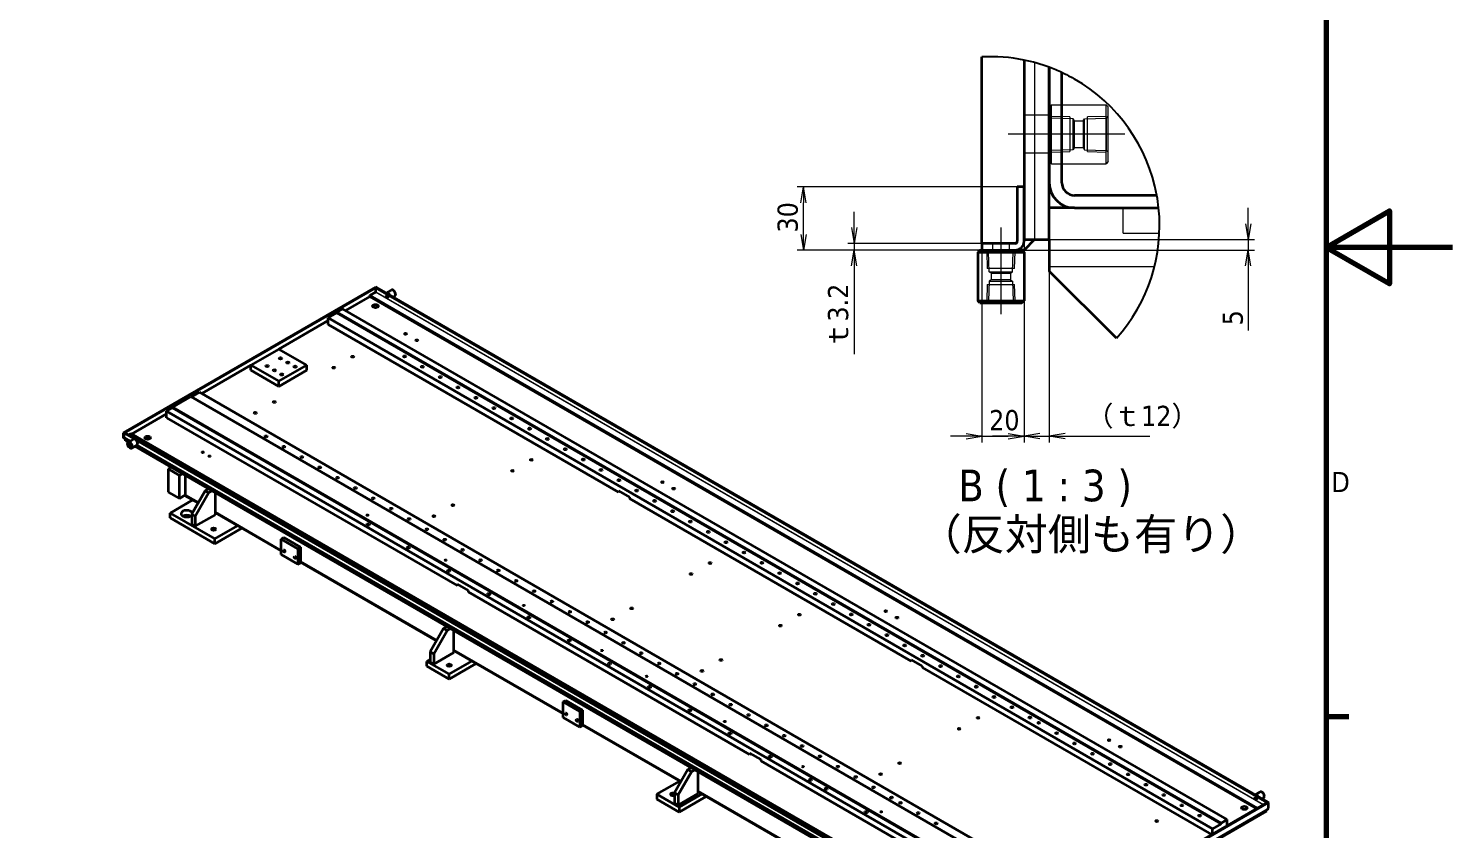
# Model space of a CAD drawing. Header units: millimetres. Extents: x -570 to 8410, y -405 to 5940.
# Drawn here: x 6156 to 8410, y 2049 to 3316 of the extents above; entities that cross this region are included whole.
import ezdxf

# ---------------------------------------------------------------- set-up
doc = ezdxf.new("R2010")
doc.units = ezdxf.units.MM
doc.header["$LTSCALE"] = 10
for name, color, linetype, lineweight in [('Border (ISO)', 7, 'Continuous', 70), ('Break Line (JIS)', 7, 'Continuous', 25), ('Centerline (ISO)', 7, 'Continuous', 5), ('Dimension (ISO)', 7, 'Continuous', 25), ('Hidden (ISO)', 7, 'Continuous', 5), ('Symbol (ISO)', 7, 'Continuous', 25), ('Visible (ISO)', 7, 'Continuous', 35), ('Visible Narrow (ISO)', 7, 'Continuous', 5)]:
    doc.layers.add(name, color=color, linetype=linetype, lineweight=lineweight)
doc.styles.add('MX_NOTE_STANDARD', font='tahoma.ttf')
doc.styles.add('Note Text (JIS)', font='tahoma.ttf')
doc.styles.get("Standard").update_dxf_attribs({"font": 'tahoma.ttf'})
doc.dimstyles.new('Default (JIS)', dxfattribs={"dimscale": 10, "dimtxt": 3.2, "dimasz": 2.5, "dimexe": 1, "dimexo": 0, "dimgap": 0.8, "dimtad": 1, "dimrnd": 1e-08, "dimdsep": 46, "dimtxsty": 'Note Text (JIS)', "dimblk": 'OPEN', "dimcen": 0.09, "dimdle": 10, "dimclrd": 7, "dimclre": 7, "dimclrt": 256, "dimadec": 0, "dimazin": 2, "dimtfac": 0.78125, "dimtmove": 0, "dimatfit": 3, "dimldrblk": 'OPEN', "dimfxl": 1, "dimtolj": 1, "dimtzin": 0, "dimlwd": 0, "dimlwe": 0, "dimarcsym": 0})

# ---------------------------------------------------------------- blocks, each defined once
blk = doc.blocks.new('図面枠 既定の図面枠')
at = {"layer": 'Border (ISO)'}
blk.add_line((821, 222.75), (824.6, 222.75), dxfattribs=at)
at = {"layer": 'Border (ISO)', "flags": 128}
for points in [[(20, 20), (20, 574), (821, 574), (821, 20), (20, 20)], [(841, 297), (821, 297), (831, 302.77), (831, 291.23), (821, 297)]]:
    blk.add_lwpolyline(points, dxfattribs=at)
at = {"layer": 'Border (ISO)', "insert": (821.83, 258.28), "char_height": 3.2, "attachment_point": 7, "style": 'MX_NOTE_STANDARD'}
blk.add_mtext('D', dxfattribs=at)
blk = doc.blocks.new('_Open')
at = {"color": 0, "linetype": 'ByBlock', "lineweight": -2}
for p, q in [((-1, 0.167), (0, 0)), ((-1, -0.167), (0, 0)), ((0, 0), (-1, 0))]:
    blk.add_line(p, q, dxfattribs=at)
blk = doc.blocks.new('*D189')
at = {"layer": 'Defpoints', "color": 0, "linetype": 'Continuous', "transparency": 16777216}
for p in [(7382.8, 3065.7), (7721.1, 3065.7), (7665.1, 2965.7)]:
    blk.add_point(p, dxfattribs=at)
at = {"layer": 'Dimension (ISO)', "color": 7, "linetype": 'Continuous', "lineweight": 0, "transparency": 16777216}
for p, q in [((7721.1, 3065.7), (7372.8, 3065.7)), ((7382.8, 2990.7), (7382.8, 3040.7)), ((7665.1, 2965.7), (7372.8, 2965.7))]:
    blk.add_line(p, q, dxfattribs=at)
at = {"layer": 'Dimension (ISO)', "color": 7, "linetype": 'Continuous', "lineweight": 0, "transparency": 16777216, "xscale": 25, "yscale": 25, "zscale": 25}
for p, rotation in [((7382.8, 3065.7), 90), ((7382.8, 2965.7), 270)]:
    blk.add_blockref('_Open', p, dxfattribs=dict(at, rotation=rotation))
at = {"layer": 'Dimension (ISO)', "linetype": 'Continuous', "lineweight": 5, "transparency": 16777216, "insert": (7341.5, 2993.6), "char_height": 32, "attachment_point": 1, "rotation": 90, "style": 'Note Text (JIS)'}
blk.add_mtext('\\A1;30', dxfattribs=at)
blk = doc.blocks.new('*D190')
at = {"layer": 'Defpoints', "color": 0, "linetype": 'Continuous', "transparency": 16777216}
for p in [(7462.6, 2976.4), (7665.1, 2976.4), (7665.1, 2965.7)]:
    blk.add_point(p, dxfattribs=at)
at = {"layer": 'Dimension (ISO)', "color": 7, "linetype": 'Continuous', "lineweight": 0, "transparency": 16777216}
for p, q in [((7462.6, 3001.4), (7462.6, 3026.4)), ((7665.1, 2976.4), (7452.6, 2976.4)), ((7462.6, 2976.4), (7462.6, 2965.7)), ((7665.1, 2965.7), (7452.6, 2965.7)), ((7462.6, 2940.7), (7462.6, 2801))]:
    blk.add_line(p, q, dxfattribs=at)
at = {"layer": 'Dimension (ISO)', "color": 7, "linetype": 'Continuous', "lineweight": 0, "transparency": 16777216, "xscale": 25, "yscale": 25, "zscale": 25}
for p, rotation in [((7462.6, 2976.4), 270), ((7462.6, 2965.7), 90)]:
    blk.add_blockref('_Open', p, dxfattribs=dict(at, rotation=rotation))
at = {"layer": 'Dimension (ISO)', "linetype": 'Continuous', "lineweight": 5, "transparency": 16777216, "insert": (7421.3, 2809), "char_height": 32, "attachment_point": 1, "rotation": 90, "style": 'Note Text (JIS)'}
blk.add_mtext('\\A1;\\fTahoma|b0|i0;ｔ3.2', dxfattribs=at)
blk = doc.blocks.new('*D191')
at = {"layer": 'Defpoints', "color": 0, "linetype": 'Continuous', "transparency": 16777216}
for p in [(7665.1, 2976.4), (7731.7, 2979.7), (7731.7, 2671.4)]:
    blk.add_point(p, dxfattribs=at)
at = {"layer": 'Dimension (ISO)', "color": 7, "linetype": 'Continuous', "lineweight": 0, "transparency": 16777216}
for p, q in [((7665.1, 2976.4), (7665.1, 2661.4)), ((7731.7, 2979.7), (7731.7, 2661.4)), ((7640.1, 2671.4), (7615.1, 2671.4)), ((7665.1, 2671.4), (7690.1, 2671.4)), ((7690.1, 2671.4), (7706.7, 2671.4)), ((7731.7, 2671.4), (7706.7, 2671.4)), ((7756.7, 2671.4), (7781.7, 2671.4))]:
    blk.add_line(p, q, dxfattribs=at)
at = {"layer": 'Dimension (ISO)', "color": 7, "linetype": 'Continuous', "lineweight": 0, "transparency": 16777216, "xscale": 25, "yscale": 25, "zscale": 25}
blk.add_blockref('_Open', (7665.1, 2671.4), dxfattribs=at)
at = {"layer": 'Dimension (ISO)', "color": 7, "linetype": 'Continuous', "lineweight": 0, "transparency": 16777216, "xscale": 25, "yscale": 25, "zscale": 25, "rotation": 180}
blk.add_blockref('_Open', (7731.7, 2671.4), dxfattribs=at)
at = {"layer": 'Dimension (ISO)', "linetype": 'Continuous', "lineweight": 5, "transparency": 16777216, "insert": (7676.5, 2712.7), "char_height": 32, "attachment_point": 1, "style": 'Note Text (JIS)'}
blk.add_mtext('\\A1;20', dxfattribs=at)
blk = doc.blocks.new('*D192')
at = {"layer": 'Defpoints', "color": 0, "linetype": 'Continuous', "transparency": 16777216}
for p in [(7731.7, 2979.7), (7771.7, 2982.4), (7771.7, 2671.4)]:
    blk.add_point(p, dxfattribs=at)
at = {"layer": 'Dimension (ISO)', "color": 7, "linetype": 'Continuous', "lineweight": 0, "transparency": 16777216}
for p, q in [((7731.7, 2979.7), (7731.7, 2661.4)), ((7771.7, 2982.4), (7771.7, 2661.4)), ((7706.7, 2671.4), (7681.7, 2671.4)), ((7731.7, 2671.4), (7771.7, 2671.4)), ((7796.7, 2671.4), (7931.1, 2671.4))]:
    blk.add_line(p, q, dxfattribs=at)
at = {"layer": 'Dimension (ISO)', "color": 7, "linetype": 'Continuous', "lineweight": 0, "transparency": 16777216, "xscale": 25, "yscale": 25, "zscale": 25}
blk.add_blockref('_Open', (7731.7, 2671.4), dxfattribs=at)
at = {"layer": 'Dimension (ISO)', "color": 7, "linetype": 'Continuous', "lineweight": 0, "transparency": 16777216, "xscale": 25, "yscale": 25, "zscale": 25, "rotation": 180}
blk.add_blockref('_Open', (7771.7, 2671.4), dxfattribs=at)
at = {"layer": 'Dimension (ISO)', "linetype": 'Continuous', "lineweight": 5, "transparency": 16777216, "insert": (7829.7, 2719.4), "char_height": 32, "attachment_point": 1, "style": 'Note Text (JIS)'}
blk.add_mtext('\\A1;\\fTahoma|b0|i0;（ｔ12）', dxfattribs=at)
blk = doc.blocks.new('*D193')
at = {"layer": 'Defpoints', "color": 0, "linetype": 'Continuous', "transparency": 16777216}
for p in [(7771.7, 2982.4), (8086.7, 2982.4), (7717.7, 2965.7)]:
    blk.add_point(p, dxfattribs=at)
at = {"layer": 'Dimension (ISO)', "color": 7, "linetype": 'Continuous', "lineweight": 0, "transparency": 16777216}
for p, q in [((8086.7, 3007.4), (8086.7, 3032.4)), ((7771.7, 2982.4), (8096.7, 2982.4)), ((8086.7, 2982.4), (8086.7, 2965.7)), ((7717.7, 2965.7), (8096.7, 2965.7)), ((8086.7, 2940.7), (8086.7, 2838.7))]:
    blk.add_line(p, q, dxfattribs=at)
at = {"layer": 'Dimension (ISO)', "color": 7, "linetype": 'Continuous', "lineweight": 0, "transparency": 16777216, "xscale": 25, "yscale": 25, "zscale": 25}
for p, rotation in [((8086.7, 2982.4), 270), ((8086.7, 2965.7), 90)]:
    blk.add_blockref('_Open', p, dxfattribs=dict(at, rotation=rotation))
at = {"layer": 'Dimension (ISO)', "linetype": 'Continuous', "lineweight": 5, "transparency": 16777216, "insert": (8046, 2846.7), "char_height": 32, "attachment_point": 1, "rotation": 90, "style": 'Note Text (JIS)'}
blk.add_mtext('\\A1;5', dxfattribs=at)

msp = doc.modelspace()

# ---------------------------------------------------------------- linework, layer by layer
at = {"layer": 'Break Line (JIS)'}
for start, end in [(78.623535, 92.993834), (69.699457, 78.623535), (65.052384, 69.699457), (10.317058, 60.222416), (5.983969, 10.317058), (318.119923, 5.983969)]:
    msp.add_arc((7679.038, 3004.543), 267.219, start, end, dxfattribs=at)
msp.add_open_spline([(7791.748, 3246.829), (7791.748, 3246.829), (7792.243, 3246.6), (7794.198, 3245.676), (7795.656, 3244.979), (7799.156, 3243.252), (7801.509, 3242.062), (7806.563, 3239.387), (7809.263, 3237.9), (7811.748, 3236.478)], degree=3, knots=[0, 0, 0, 0, 0.224082251, 0.224082251, 0.448164503, 0.448164503, 0.705896266, 0.705896266, 0.96362803, 0.96362803, 0.96362803, 0.96362803], dxfattribs=at)
at = {"layer": 'Centerline (ISO)', "linetype": 'Continuous'}
for p, q in [((7891.168, 3149.067), (7706.748, 3149.067)), ((7695.082, 3001.4), (7695.082, 2864.164))]:
    msp.add_line(p, q, dxfattribs=at)
at = {"layer": 'Hidden (ISO)'}
for p, q in [((7748.415, 3262.599), (7748.415, 2982.4)), ((7771.748, 3179.067), (7731.748, 3179.067)), ((7771.748, 3192.4), (7775.082, 3195.734)), ((7775.082, 3102.4), (7775.082, 3195.734)), ((7775.082, 3195.734), (7861.748, 3195.734)), ((7861.748, 3102.4), (7861.748, 3195.734)), ((7865.082, 3192.4), (7861.748, 3195.734)), ((7865.082, 3105.734), (7865.082, 3192.4)), ((7774.694, 3174.558), (7771.748, 3177.503)), ((7804.43, 3176.484), (7774.694, 3177.413)), ((7774.694, 3123.576), (7774.694, 3174.558)), ((7809.64, 3173.467), (7774.694, 3174.558)), ((7804.43, 3176.484), (7804.43, 3121.65)), ((7809.64, 3124.667), (7809.64, 3173.467)), ((7811.506, 3170.234), (7809.64, 3173.467)), ((7811.506, 3127.9), (7811.506, 3170.234)), ((7811.506, 3170.234), (7825.324, 3170.234)), ((7825.324, 3170.234), (7827.19, 3173.467)), ((7825.324, 3170.234), (7825.324, 3127.9)), ((7827.19, 3173.467), (7862.136, 3174.558)), ((7827.19, 3124.667), (7827.19, 3173.467)), ((7862.136, 3177.413), (7832.401, 3176.484)), ((7832.401, 3121.65), (7832.401, 3176.484)), ((7862.136, 3174.558), (7865.082, 3177.503)), ((7862.136, 3123.576), (7862.136, 3174.558)), ((7771.748, 3119.067), (7731.748, 3119.067)), ((7774.694, 3123.576), (7771.748, 3120.631)), ((7809.64, 3124.667), (7774.694, 3123.576)), ((7774.694, 3120.722), (7804.43, 3121.65)), ((7811.506, 3127.9), (7809.64, 3124.667)), ((7811.506, 3127.9), (7825.324, 3127.9)), ((7825.324, 3127.9), (7827.19, 3124.667)), ((7827.19, 3124.667), (7862.136, 3123.576)), ((7832.401, 3121.65), (7862.136, 3120.722)), ((7862.136, 3123.576), (7865.082, 3120.631)), ((7771.748, 3105.734), (7775.082, 3102.4)), ((7775.082, 3102.4), (7861.748, 3102.4)), ((7865.082, 3105.734), (7861.748, 3102.4)), ((7888.415, 2992.4), (7888.415, 3032.4)), ((7681.748, 2976.4), (7681.748, 2965.734)), ((7708.415, 2976.4), (7708.415, 2965.734)), ((7888.415, 2992.4), (7945.981, 2992.4)), ((7675.474, 2962.788), (7672.529, 2965.734)), ((7672.62, 2962.788), (7673.439, 2936.554)), ((7675.474, 2962.788), (7714.689, 2962.788)), ((7676.456, 2931.342), (7675.474, 2962.788)), ((7713.707, 2931.342), (7714.689, 2962.788)), ((7714.689, 2962.788), (7717.634, 2965.734)), ((7716.725, 2936.554), (7717.544, 2962.788)), ((7716.725, 2936.554), (7673.439, 2936.554)), ((7676.456, 2931.342), (7713.707, 2931.342)), ((7679.748, 2929.442), (7676.456, 2931.342)), ((7710.415, 2929.442), (7713.707, 2931.342)), ((7938.112, 2939.067), (7771.748, 2939.067)), ((7673.439, 2911.58), (7672.62, 2885.346)), ((7673.439, 2911.58), (7716.725, 2911.58)), ((7676.456, 2916.792), (7675.474, 2885.346)), ((7679.748, 2918.693), (7676.456, 2916.792)), ((7676.456, 2916.792), (7713.707, 2916.792)), ((7679.748, 2929.442), (7710.415, 2929.442)), ((7679.748, 2929.442), (7679.748, 2918.693)), ((7710.415, 2918.693), (7679.748, 2918.693)), ((7710.415, 2929.442), (7710.415, 2918.693)), ((7710.415, 2918.693), (7713.707, 2916.792)), ((7713.707, 2916.792), (7714.689, 2885.346)), ((7717.544, 2885.346), (7716.725, 2911.58)), ((7675.474, 2885.346), (7672.529, 2882.4)), ((7675.474, 2885.346), (7714.689, 2885.346)), ((7714.689, 2885.346), (7717.634, 2882.4))]:
    msp.add_line(p, q, dxfattribs=at)
at = {"layer": 'Visible (ISO)'}
for p, q in [((7665.082, 2976.4), (7665.082, 3271.397)), ((7731.748, 3266.512), (7731.748, 2982.4)), ((7771.748, 2982.4), (7771.748, 3255.164)), ((7771.748, 3255.164), (7771.748, 3072.4)), ((7791.748, 3072.4), (7791.748, 3246.829)), ((7731.748, 3065.734), (7721.082, 3065.734)), ((7721.082, 3065.734), (7721.082, 2979.734)), ((7731.748, 2979.734), (7731.748, 3065.734)), ((7941.937, 3052.4), (7811.748, 3052.4)), ((7811.748, 3032.4), (7771.748, 3032.4)), ((7811.748, 3032.4), (7944.801, 3032.4)), ((7717.748, 2976.4), (7665.082, 2976.4)), ((7665.082, 2976.4), (7665.082, 2965.734)), ((7731.748, 2982.4), (7771.748, 2982.4)), ((7748.415, 2982.4), (7731.748, 2965.734)), ((7771.748, 2982.4), (7771.748, 2932.4)), ((7661.748, 2965.734), (7658.415, 2962.4)), ((7658.415, 2962.4), (7731.748, 2962.4)), ((7658.415, 2962.4), (7658.415, 2885.734)), ((7661.748, 2965.734), (7665.082, 2965.734)), ((7665.082, 2965.734), (7717.748, 2965.734)), ((7717.748, 2965.734), (7728.415, 2965.734)), ((7731.748, 2965.734), (7728.415, 2965.734)), ((7728.415, 2965.734), (7731.748, 2962.4)), ((7731.748, 2962.4), (7731.748, 2885.734)), ((7877.995, 2826.154), (7771.748, 2932.4)), ((6306.169, 2676.705), (6705.684, 2907.366)), ((6307.3, 2676.052), (6706.816, 2906.712)), ((6696.209, 2892.424), (6657.672, 2870.174)), ((6705.331, 2898.997), (6696.209, 2893.73)), ((6696.209, 2892.424), (6696.209, 2893.73)), ((6696.209, 2893.73), (8100.948, 2082.704)), ((6696.209, 2892.424), (8099.816, 2082.051)), ((6706.816, 2906.712), (6705.684, 2907.366)), ((6705.684, 2906.059), (6706.816, 2906.712)), ((6705.684, 2899.609), (6705.684, 2906.059)), ((8116.362, 2091.604), (6705.684, 2906.059)), ((8117.494, 2092.257), (6706.816, 2906.712)), ((6722.175, 2897.845), (6730.229, 2902.494)), ((6733.332, 2902.018), (6732.979, 2902.222)), ((6733.175, 2891.494), (6735.729, 2892.968)), ((6736.868, 2895.894), (6736.868, 2895.486)), ((7658.415, 2885.734), (7731.748, 2885.734)), ((7661.748, 2882.4), (7658.415, 2885.734)), ((7728.415, 2882.4), (7731.748, 2885.734)), ((6630.095, 2858.335), (6643.883, 2866.296)), ((6653.076, 2872.828), (6643.883, 2867.521)), ((6643.883, 2867.521), (8043.955, 2059.189)), ((6643.883, 2866.296), (6643.883, 2867.521)), ((6643.883, 2866.296), (8043.955, 2057.964)), ((8053.147, 2064.496), (6653.076, 2872.828)), ((7661.748, 2882.4), (7728.415, 2882.4)), ((6630.095, 2854.253), (6552.136, 2809.243)), ((6630.095, 2848.129), (6630.095, 2858.335)), ((8030.166, 2050.003), (6630.095, 2858.335)), ((6630.095, 2848.129), (7089.714, 2582.767)), ((6552.136, 2809.243), (6507.942, 2783.728)), ((6596.33, 2783.728), (6552.136, 2809.243)), ((6507.942, 2783.728), (6429.983, 2738.718)), ((6507.942, 2783.728), (6552.136, 2758.212)), ((6507.942, 2775.563), (6507.942, 2783.728)), ((6507.942, 2775.563), (6552.136, 2750.047)), ((6552.136, 2758.212), (6596.33, 2783.728)), ((6552.136, 2750.047), (6596.33, 2775.563)), ((6596.33, 2775.563), (6596.33, 2783.728)), ((6552.136, 2750.047), (6552.136, 2758.212)), ((6412.659, 2734.023), (6383.668, 2717.285)), ((7812.731, 1925.692), (6412.659, 2734.023)), ((6413.72, 2733.411), (6426.448, 2740.76)), ((6426.448, 2740.76), (7826.519, 1932.428)), ((6374.476, 2706.671), (6319.038, 2674.664)), ((6374.476, 2710.753), (6383.668, 2716.06)), ((6374.476, 2700.547), (6374.476, 2710.753)), ((7774.547, 1902.422), (6374.476, 2710.753)), ((6383.668, 2717.285), (7783.739, 1908.954)), ((6383.668, 2716.06), (6383.668, 2717.285)), ((6383.668, 2716.06), (7783.739, 1907.729)), ((6374.476, 2700.547), (6834.095, 2435.186)), ((6307.3, 2676.052), (6306.169, 2676.705)), ((6306.169, 2668.54), (6306.169, 2676.705)), ((6307.3, 2667.887), (6306.169, 2668.54)), ((6308.432, 2676.705), (6307.3, 2676.052)), ((6307.3, 2667.887), (6307.3, 2676.052)), ((6307.3, 2669.602), (6307.3, 2676.052)), ((6307.3, 2676.052), (6323.004, 2666.985)), ((6309.068, 2666.867), (6307.3, 2667.887)), ((6316.459, 2663.604), (6307.735, 2668.641)), ((6308.432, 2676.705), (7719.11, 1862.25)), ((6309.068, 2664.009), (6309.068, 2667.871)), ((6309.068, 2664.009), (6313.233, 2661.604)), ((6321.875, 2666.731), (6313.743, 2662.036)), ((6317.907, 2675.317), (6314.372, 2673.276)), ((7722.645, 1864.291), (6317.907, 2675.317)), ((6324.978, 2666.254), (6324.625, 2666.458)), ((6326.519, 2664.956), (7698.327, 1872.943)), ((6328.514, 2660.13), (6328.514, 2659.722)), ((6312.604, 2659.11), (6312.604, 2659.518)), ((6316.139, 2652.986), (6316.493, 2652.782)), ((6327.375, 2657.204), (6319.243, 2652.51)), ((6324.114, 2655.322), (7688.556, 1867.561)), ((7691.782, 1869.561), (6327.456, 2657.255)), ((6381.547, 2622.163), (6376.95, 2619.51)), ((6376.95, 2619.51), (6376.95, 2582.767)), ((6394.628, 2609.304), (6376.95, 2619.51)), ((6399.224, 2611.957), (6394.628, 2609.304)), ((6394.628, 2572.561), (6394.628, 2609.304)), ((6404.528, 2578.277), (6404.528, 2608.895)), ((6376.95, 2582.767), (6394.628, 2572.561)), ((6415.852, 2570.526), (6379.779, 2549.699)), ((6404.528, 2578.277), (6394.628, 2572.561)), ((6403.477, 2577.67), (6424.155, 2565.732)), ((6435.287, 2585.013), (6414.074, 2548.27)), ((6419.73, 2545.004), (6440.944, 2581.747)), ((6440.59, 2588.075), (6435.287, 2585.013)), ((6440.944, 2581.747), (6435.287, 2585.013)), ((6446.247, 2584.809), (6440.944, 2581.747)), ((6451.55, 2547.046), (6451.55, 2581.747)), ((7089.714, 2582.767), (7089.714, 2584.809)), ((7089.714, 2584.809), (7107.392, 2574.602)), ((7091.482, 2583.788), (7089.714, 2582.767)), ((7107.392, 2574.602), (7107.392, 2572.561)), ((7107.392, 2572.561), (7552.869, 2315.365)), ((6379.779, 2549.699), (6450.49, 2508.874)), ((6379.779, 2541.943), (6379.779, 2549.699)), ((6414.074, 2548.27), (6419.73, 2545.004)), ((6414.074, 2548.27), (6414.074, 2531.941)), ((6451.55, 2549.915), (6555.848, 2489.699)), ((6379.779, 2541.943), (6450.49, 2501.118)), ((6414.074, 2531.941), (6419.73, 2528.675)), ((6419.73, 2528.675), (6451.55, 2547.046)), ((6419.73, 2545.004), (6419.73, 2528.675)), ((6450.49, 2508.874), (6486.562, 2529.701)), ((6450.49, 2501.118), (6493.28, 2525.823)), ((6450.49, 2501.118), (6450.49, 2508.874)), ((6555.848, 2508.466), (6560.091, 2510.916)), ((6555.848, 2508.466), (6582.365, 2493.157)), ((6555.848, 2483.971), (6555.848, 2508.466)), ((6560.091, 2510.916), (6586.608, 2495.606)), ((6582.365, 2468.662), (6555.848, 2483.971)), ((6582.365, 2493.157), (6586.608, 2495.606)), ((6582.365, 2493.157), (6582.365, 2468.662)), ((6586.608, 2495.606), (6586.608, 2471.112)), ((6582.365, 2468.662), (6586.608, 2471.112)), ((6586.608, 2471.94), (6801.75, 2347.727)), ((6834.095, 2435.186), (6834.095, 2437.227)), ((6834.095, 2437.227), (6851.773, 2427.021)), ((6835.863, 2436.206), (6834.095, 2435.186)), ((6851.773, 2427.021), (6851.773, 2424.979)), ((6851.773, 2424.979), (7297.25, 2167.783)), ((6812.882, 2367.008), (6791.669, 2330.266)), ((6818.185, 2370.07), (6812.882, 2367.008)), ((6818.539, 2363.742), (6812.882, 2367.008)), ((6797.325, 2327), (6818.539, 2363.742)), ((6823.842, 2366.804), (6818.539, 2363.742)), ((6829.145, 2329.041), (6829.145, 2363.742)), ((6791.669, 2330.266), (6797.325, 2327)), ((6791.669, 2330.266), (6791.669, 2313.936)), ((6797.325, 2310.67), (6829.145, 2329.041)), ((6797.325, 2327), (6797.325, 2310.67)), ((6829.145, 2331.911), (7002.21, 2231.992)), ((6791.669, 2318.018), (6786.365, 2314.957)), ((6786.365, 2314.957), (6821.721, 2294.544)), ((6786.365, 2307.2), (6786.365, 2314.957)), ((6786.365, 2307.2), (6821.721, 2286.787)), ((6791.669, 2313.936), (6797.325, 2310.67)), ((6821.721, 2294.544), (6857.793, 2315.371)), ((6821.721, 2286.787), (6864.511, 2311.492)), ((7552.869, 2315.365), (7552.869, 2317.406)), ((7552.869, 2317.406), (7570.547, 2307.2)), ((7554.637, 2316.385), (7552.869, 2315.365)), ((7570.547, 2307.2), (7570.547, 2305.159)), ((7570.547, 2305.159), (8028.398, 2040.818)), ((6821.721, 2286.787), (6821.721, 2294.544)), ((7002.21, 2250.76), (7006.452, 2253.209)), ((7002.21, 2250.76), (7028.726, 2235.45)), ((7002.21, 2226.265), (7002.21, 2250.76)), ((7006.452, 2253.209), (7032.969, 2237.9)), ((7028.726, 2235.45), (7032.969, 2237.9)), ((7028.726, 2235.45), (7028.726, 2210.955)), ((7032.969, 2237.9), (7032.969, 2213.405)), ((7028.726, 2210.955), (7002.21, 2226.265)), ((7028.726, 2210.955), (7032.969, 2213.405)), ((7032.969, 2214.233), (7188.537, 2124.416)), ((7297.25, 2167.783), (7297.25, 2169.824)), ((7297.25, 2169.824), (7314.928, 2159.618)), ((7299.018, 2168.804), (7297.25, 2167.783)), ((7199.669, 2143.696), (7178.456, 2106.954)), ((7204.972, 2146.758), (7199.669, 2143.696)), ((7205.326, 2140.43), (7199.669, 2143.696)), ((7210.629, 2143.492), (7205.326, 2140.43)), ((7314.928, 2159.618), (7314.928, 2157.577)), ((7314.928, 2157.577), (7772.779, 1893.236)), ((7150.525, 2104.709), (7186.598, 2125.535)), ((7184.113, 2103.688), (7205.326, 2140.43)), ((7215.933, 2105.729), (7215.933, 2140.43)), ((7185.881, 2084.296), (7150.525, 2104.709)), ((7150.525, 2104.709), (7150.525, 2096.952)), ((7185.881, 2076.54), (7150.525, 2096.952)), ((7178.456, 2106.954), (7184.113, 2103.688)), ((7178.456, 2106.954), (7178.456, 2090.624)), ((7184.113, 2087.358), (7215.933, 2105.729)), ((7184.113, 2103.688), (7184.113, 2087.358)), ((7221.953, 2105.123), (7185.881, 2084.296)), ((7228.671, 2101.245), (7185.881, 2076.54)), ((7215.933, 2108.599), (7448.571, 1974.285)), ((8097.498, 2103.802), (8105.551, 2108.451)), ((8108.655, 2107.975), (8108.301, 2108.179)), ((8108.498, 2097.451), (8111.051, 2098.925)), ((8112.19, 2101.851), (8112.19, 2101.443)), ((7178.456, 2090.624), (7184.113, 2087.358)), ((7185.881, 2084.296), (7185.881, 2076.54)), ((8117.494, 2092.257), (7717.978, 1861.597)), ((8118.625, 2091.604), (7719.11, 1860.944)), ((7719.746, 1849.553), (8115.726, 2078.173)), ((7720.878, 1851.758), (8116.857, 2080.377)), ((8115.726, 2078.173), (8115.726, 2079.724)), ((8116.362, 2091.604), (8117.494, 2092.257)), ((8118.625, 2083.439), (8116.857, 2080.377)), ((8117.494, 2092.257), (8118.625, 2091.604)), ((8118.625, 2083.439), (8118.625, 2091.604)), ((8043.955, 2057.964), (8030.166, 2050.003)), ((8043.955, 2059.189), (8053.147, 2064.496)), ((8043.955, 2059.189), (8043.955, 2057.964)), ((8053.147, 2055.107), (8053.147, 2064.496)), ((8030.166, 2041.838), (8030.166, 2050.003))]:
    msp.add_line(p, q, dxfattribs=at)
for centre, radius, start, end in [((7811.748, 3072.4), 40, 180, 270), ((7811.748, 3072.4), 20, 180, 270), ((7717.748, 2979.734), 14, 270, 0), ((7717.748, 2979.734), 3.333, 270, 0)]:
    msp.add_arc(centre, radius, start, end, dxfattribs=at)
for centre, major_axis, start_param, end_param in [((6705.331, 2899.405), (0.25, 0.433), 3.92699082, 5.49778714), ((6724.847, 2893.036), (-2.75, 4.763), 4.74133076, 6.25424353), ((6724.493, 2892.832), (-2.5, 4.33), 5.04676033, 5.94881396), ((6724.493, 2892.832), (1, -1.732), 3.74285687, 5.68192109), ((6732.979, 2897.731), (-2.75, 4.763), 3.14159265, 6.28318531), ((6733.332, 2897.935), (2.5, -4.33), 0.78539816, 2.35619449), ((6705.048, 2872.215), (-4.5, 0), 4.37255207, 5.05222589), ((6308.785, 2670.459), (-1.05, -1.819), 5.49778714, 6.28318531), ((6316.493, 2657.273), (2.75, -4.763), 5.49778714, 10.21017612), ((6316.452, 2657.249), (-1.471, 2.547), 5.57032715, 10.13763612), ((6324.625, 2661.968), (2.75, -4.763), 0, 3.14159265), ((6324.978, 2662.172), (-2.5, 4.33), 3.92699082, 5.49778714), ((6344.424, 2664.009), (-4.5, 0), 4.37255207, 5.05222589), ((6406.295, 2548.679), (-9, 0), 3.38456526, 8.89762257), ((6406.295, 2540.922), (-9, 0), 3.98421442, 5.44056354), ((7175.274, 2104.709), (-3.459, 0), 3.54435975, 9.02201086), ((8100.17, 2098.993), (-2.75, 4.763), 4.74133076, 6.25424353), ((8099.816, 2098.789), (-2.5, 4.33), 5.04676033, 5.94881396), ((8099.816, 2098.789), (1, -1.732), 3.74285687, 5.68192109), ((8108.301, 2103.688), (-2.75, 4.763), 3.14159265, 6.28318531), ((8108.655, 2103.892), (2.5, -4.33), 0.78539816, 2.35619449), ((8080.371, 2078.173), (-4.5, 0), 4.37255207, 5.05222589)]:
    msp.add_ellipse(centre, major_axis=major_axis, ratio=0.57735027, start_param=start_param, end_param=end_param, dxfattribs=at)
for centre, major_axis in [((6723.362, 2892.179), (-1, 1.732)), ((6705.048, 2877.114), (4.5, 0)), ((6752.778, 2833.228), (1.662, 0)), ((6770.455, 2823.022), (1.662, 0)), ((6554.788, 2794.444), (2.094, 0)), ((6668.986, 2797.098), (1.662, 0)), ((6751.01, 2797.506), (1.865, 0)), ((6533.575, 2782.197), (2.094, 0)), ((6545.065, 2775.563), (2, 0)), ((6566.278, 2787.81), (2, 0)), ((6577.769, 2781.176), (2.094, 0)), ((6638.934, 2779.747), (1.662, 0)), ((6779.294, 2781.176), (1.865, 0)), ((6556.556, 2768.929), (2.094, 0)), ((6807.578, 2764.846), (1.865, 0)), ((6835.863, 2748.516), (1.865, 0)), ((6864.147, 2732.186), (1.865, 0)), ((6514.836, 2708.1), (1.662, 0)), ((6544.888, 2725.45), (1.662, 0)), ((6892.431, 2715.856), (1.865, 0)), ((6920.716, 2699.526), (1.865, 0)), ((6949, 2683.197), (1.865, 0)), ((6316.139, 2657.069), (-2.5, 4.33)), ((6316.139, 2657.069), (-1.691, 2.93)), ((6344.424, 2668.908), (4.5, 0)), ((6531.807, 2670.949), (-1.662, 0)), ((6977.284, 2666.867), (1.865, 0)), ((6431.751, 2645.842), (1.229, 0)), ((6442.358, 2639.718), (1.229, 0)), ((6560.091, 2654.619), (-1.662, 0)), ((6588.375, 2638.289), (-1.662, 0)), ((7005.568, 2650.537), (1.865, 0)), ((6616.66, 2621.959), (-1.662, 0)), ((6921.776, 2616.448), (1.662, 0)), ((6951.828, 2633.798), (1.662, 0)), ((7033.853, 2634.207), (1.865, 0)), ((7062.137, 2617.877), (1.865, 0)), ((6644.944, 2605.629), (-1.662, 0)), ((7090.421, 2601.547), (1.865, 0)), ((7159.364, 2598.485), (1.662, 0)), ((6673.228, 2589.299), (-1.662, 0)), ((6701.512, 2572.969), (-1.662, 0)), ((7118.705, 2585.217), (1.865, 0)), ((7146.99, 2568.887), (1.865, 0)), ((7177.042, 2588.279), (1.662, 0)), ((6729.797, 2556.64), (-1.662, 0)), ((6827.731, 2562.151), (1.662, 0)), ((7175.274, 2552.557), (1.865, 0)), ((6448.722, 2524.184), (3.459, 0)), ((6692.32, 2546.433), (-1.034, 0)), ((6693.381, 2531.532), (-2.094, 0)), ((6758.081, 2540.31), (-1.662, 0)), ((6786.365, 2523.98), (-1.662, 0)), ((6797.679, 2544.8), (1.662, 0)), ((7203.558, 2536.227), (1.865, 0)), ((6814.65, 2507.65), (-1.662, 0)), ((7231.843, 2519.897), (1.865, 0)), ((7260.127, 2503.567), (1.865, 0)), ((6560.268, 2489.585), (-1.047, 1.813)), ((6577.946, 2479.379), (-1.047, 1.813)), ((6757.02, 2494.79), (-2.094, 0)), ((6842.934, 2491.32), (-1.662, 0)), ((7288.411, 2487.237), (1.865, 0)), ((6816.064, 2474.99), (-1.034, 0)), ((6820.66, 2458.048), (-2.094, 0)), ((6871.218, 2474.99), (-1.662, 0)), ((6899.502, 2458.66), (-1.662, 0)), ((7234.671, 2470.499), (1.662, 0)), ((7316.695, 2470.907), (1.865, 0)), ((6927.787, 2442.33), (-1.662, 0)), ((7204.619, 2453.149), (1.662, 0)), ((7344.98, 2454.577), (1.865, 0)), ((7373.264, 2438.248), (1.865, 0)), ((6884.3, 2421.305), (-2.094, 0)), ((6956.071, 2426), (-1.662, 0)), ((7401.548, 2421.918), (1.865, 0)), ((6939.807, 2403.546), (-1.034, 0)), ((6984.355, 2409.67), (-1.662, 0)), ((7012.639, 2393.34), (-1.662, 0)), ((7110.574, 2398.852), (1.662, 0)), ((7376.092, 2388.849), (1.662, 0)), ((7429.832, 2405.588), (1.865, 0)), ((7458.117, 2389.258), (1.865, 0)), ((7512.918, 2394.361), (1.662, 0)), ((6947.939, 2384.563), (-2.094, 0)), ((7040.924, 2377.01), (-1.662, 0)), ((7080.522, 2381.501), (1.662, 0)), ((7346.04, 2371.499), (1.662, 0)), ((7486.401, 2372.928), (1.865, 0)), ((7530.595, 2384.155), (1.662, 0)), ((7011.579, 2347.821), (-2.094, 0)), ((7069.208, 2360.68), (-1.662, 0)), ((7097.492, 2344.35), (-1.662, 0)), ((7514.685, 2356.598), (1.865, 0)), ((7063.551, 2332.103), (-1.034, 0)), ((7125.777, 2328.02), (-1.662, 0)), ((7542.97, 2340.268), (1.865, 0)), ((7571.254, 2323.938), (1.865, 0)), ((6821.721, 2308.833), (-3.459, 0)), ((7075.218, 2311.078), (-2.094, 0)), ((7154.061, 2311.691), (-1.662, 0)), ((7221.943, 2299.851), (1.662, 0)), ((7251.995, 2317.202), (1.662, 0)), ((7599.538, 2307.608), (1.865, 0)), ((7134.262, 2291.278), (-1.034, 0)), ((7182.345, 2295.361), (-1.662, 0)), ((7210.629, 2279.031), (-1.662, 0)), ((7627.822, 2291.278), (1.865, 0)), ((7138.858, 2274.336), (-2.094, 0)), ((7238.914, 2262.701), (-1.662, 0)), ((7656.107, 2274.948), (1.865, 0)), ((7684.391, 2258.618), (1.865, 0)), ((7006.629, 2231.878), (-1.047, 1.813)), ((7202.498, 2237.593), (-2.094, 0)), ((7267.198, 2246.371), (-1.662, 0)), ((7712.675, 2242.288), (1.865, 0)), ((7024.307, 2221.672), (-1.047, 1.813)), ((7258.006, 2219.835), (-1.034, 0)), ((7295.482, 2230.041), (-1.662, 0)), ((7323.766, 2213.711), (-1.662, 0)), ((7658.935, 2225.55), (1.662, 0)), ((7740.959, 2225.958), (1.865, 0)), ((7755.102, 2217.793), (1.662, 0)), ((7266.137, 2200.851), (-2.094, 0)), ((7352.051, 2197.381), (-1.662, 0)), ((7628.883, 2208.2), (1.662, 0)), ((7783.386, 2201.464), (1.662, 0)), ((7866.471, 2190.237), (1.662, 0)), ((7329.777, 2164.109), (-2.094, 0)), ((7380.335, 2181.051), (-1.662, 0)), ((7408.619, 2164.721), (-1.662, 0)), ((7811.67, 2185.134), (1.662, 0)), ((7839.954, 2168.804), (1.662, 0)), ((7884.149, 2180.03), (1.662, 0)), ((7381.749, 2148.391), (-1.034, 0)), ((7436.904, 2148.391), (-1.662, 0)), ((7534.838, 2153.903), (1.662, 0)), ((7868.239, 2152.474), (1.662, 0)), ((7393.416, 2127.366), (-2.094, 0)), ((7465.188, 2132.061), (-1.662, 0)), ((7504.786, 2136.552), (1.662, 0)), ((7896.523, 2136.144), (1.662, 0)), ((7924.807, 2119.814), (1.662, 0)), ((7418.165, 2113.078), (-2.094, 0)), ((7493.472, 2115.731), (-1.662, 0)), ((7521.756, 2099.401), (-1.662, 0)), ((7953.091, 2103.484), (1.662, 0)), ((8098.685, 2098.136), (-1, 1.732)), ((7481.805, 2076.335), (-2.094, 0)), ((7505.493, 2076.948), (-1.034, 0)), ((7535.898, 2091.236), (-1.662, 0)), ((7564.183, 2074.907), (-1.662, 0)), ((7981.376, 2087.154), (1.662, 0)), ((8080.371, 2083.072), (4.5, 0)), ((7592.467, 2058.577), (-1.662, 0)), ((7941.778, 2062.251), (1.662, 0)), ((8009.66, 2070.824), (1.662, 0))]:
    msp.add_ellipse(centre, major_axis=major_axis, ratio=0.57735027, dxfattribs=at)
at = {"layer": 'Visible Narrow (ISO)'}
for p, q in [((8110.069, 2087.97), (6705.331, 2898.997)), ((6705.684, 2899.609), (8110.776, 2088.379)), ((6307.3, 2669.602), (6317.074, 2663.959)), ((6327.929, 2657.692), (7692.397, 1869.916)), ((6404.528, 2579.093), (6425.034, 2567.254)), ((6451.55, 2551.945), (6555.848, 2491.728)), ((6586.608, 2473.969), (6802.629, 2349.249)), ((6829.145, 2333.94), (7002.21, 2234.021)), ((7032.969, 2216.263), (7189.416, 2125.938)), ((7215.933, 2110.628), (7448.571, 1976.315))]:
    msp.add_line(p, q, dxfattribs=at)

# ---------------------------------------------------------------- block references
at = {"xscale": 10, "yscale": 10, "zscale": 10}
msp.add_blockref('図面枠 既定の図面枠', (0, 0), dxfattribs=at)

# ---------------------------------------------------------------- texts
at = {"layer": 'Symbol (ISO)', "char_height": 50, "attachment_point": 7}
for s, insert in [('B ( 1 : 3 )', (7627.458, 2559.308)), ('（反対側も有り）', (7564.885, 2484.643))]:
    msp.add_mtext(s, dxfattribs=dict(at, insert=insert))

# ---------------------------------------------------------------- dimensions: what is measured, and where the dimension line sits
at = {"layer": 'Dimension (ISO)', "color": 7, "linetype": 'Continuous', "lineweight": 5}
for base, p1, p2, override, picture, middle in [((7382.846, 3065.734), (7665.082, 2965.734), (7721.082, 3065.734), {"dimgap": 0.8, "dimdec": 2, "dimlfac": 0.3, "dimtol": 0, "dimlim": 0, "dimtp": 0, "dimtm": 0, "dimtdec": 2, "dimtofl": 0, "dimatfit": 1}, '*D189', (7382.846, 3015.734)), ((8086.652, 2982.4), (7717.748, 2965.734), (7771.748, 2982.4), {"dimgap": 0.8, "dimdec": 2, "dimlfac": 0.3, "dimtol": 0, "dimlim": 0, "dimtp": 0, "dimtm": 0, "dimtdec": 2, "dimtofl": 1, "dimatfit": 1}, '*D193', (8086.652, 2856.242))]:
    dim = msp.add_linear_dim(base=base, p1=p1, p2=p2, angle=270, dimstyle='Default (JIS)', override=override, dxfattribs=at)
    dim.commit()
    dim.dimension.update_dxf_attribs({"geometry": picture, "text_midpoint": middle, "dimtype": 160})
dim = msp.add_linear_dim(base=(7462.62, 2976.4), p1=(7665.082, 2965.734), p2=(7665.082, 2976.4), angle=270, text='\\fTahoma|b0|i0;ｔ<>', dimstyle='Default (JIS)', override={"dimgap": 0.8, "dimdec": 2, "dimlfac": 0.3, "dimtol": 0, "dimlim": 0, "dimtp": 0, "dimtm": 0, "dimtdec": 2, "dimtofl": 1, "dimatfit": 1}, dxfattribs=at)
dim.commit()
dim.dimension.update_dxf_attribs({"geometry": '*D190', "text_midpoint": (7462.62, 2846.268), "dimtype": 160})
dim = msp.add_linear_dim(base=(7731.748, 2671.358), p1=(7665.082, 2976.4), p2=(7731.748, 2979.734), dimstyle='Default (JIS)', override={"dimgap": 0.8, "dimdec": 2, "dimlfac": 0.3, "dimtol": 0, "dimlim": 0, "dimtp": 0, "dimtm": 0, "dimtdec": 2, "dimtofl": 0}, dxfattribs=at)
dim.commit()
dim.dimension.update_dxf_attribs({"geometry": '*D191', "text_midpoint": (7698.415, 2671.358), "dimtype": 160})
dim = msp.add_linear_dim(base=(7771.748, 2671.358), p1=(7731.748, 2979.734), p2=(7771.748, 2982.4), text='\\fTahoma|b0|i0;（ｔ<>）', dimstyle='Default (JIS)', override={"dimgap": 0.8, "dimdec": 2, "dimlfac": 0.3, "dimtol": 0, "dimlim": 0, "dimtp": 0, "dimtm": 0, "dimtdec": 2, "dimtofl": 1, "dimatfit": 1}, dxfattribs=at)
dim.commit()
dim.dimension.update_dxf_attribs({"geometry": '*D192', "text_midpoint": (7876.412, 2671.358), "dimtype": 160})

doc.saveas('drawing.dxf')
